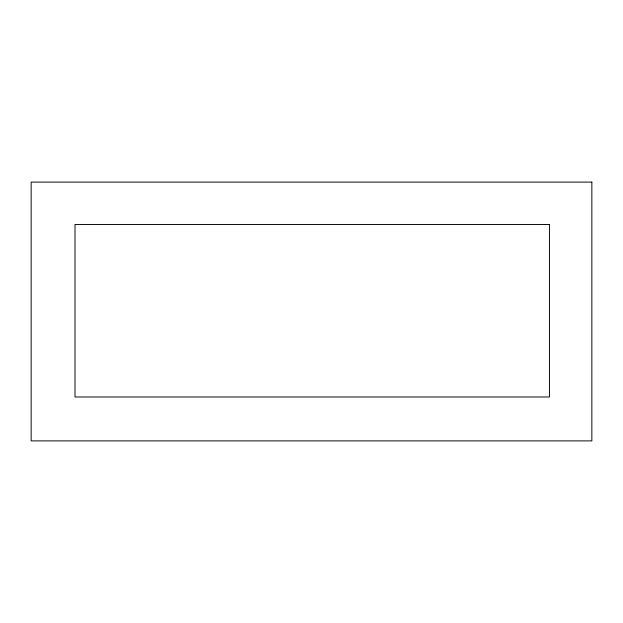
<?xml version="1.0" encoding="UTF-8"?>
<svg xmlns="http://www.w3.org/2000/svg" width="623" height="623" viewBox="0 0 623 623"><rect width="100%" height="100%" fill="white"/><g stroke="black" fill="none" stroke-linecap="round" stroke-linejoin="round"><path stroke-width="0.93" d="M591.85 182.111L31.15 182.111L31.15 440.889L591.85 440.889L591.85 182.111M549.447 224.459L75.009 224.459L75.009 396.976L549.447 396.976L549.447 224.459"/></g></svg>
